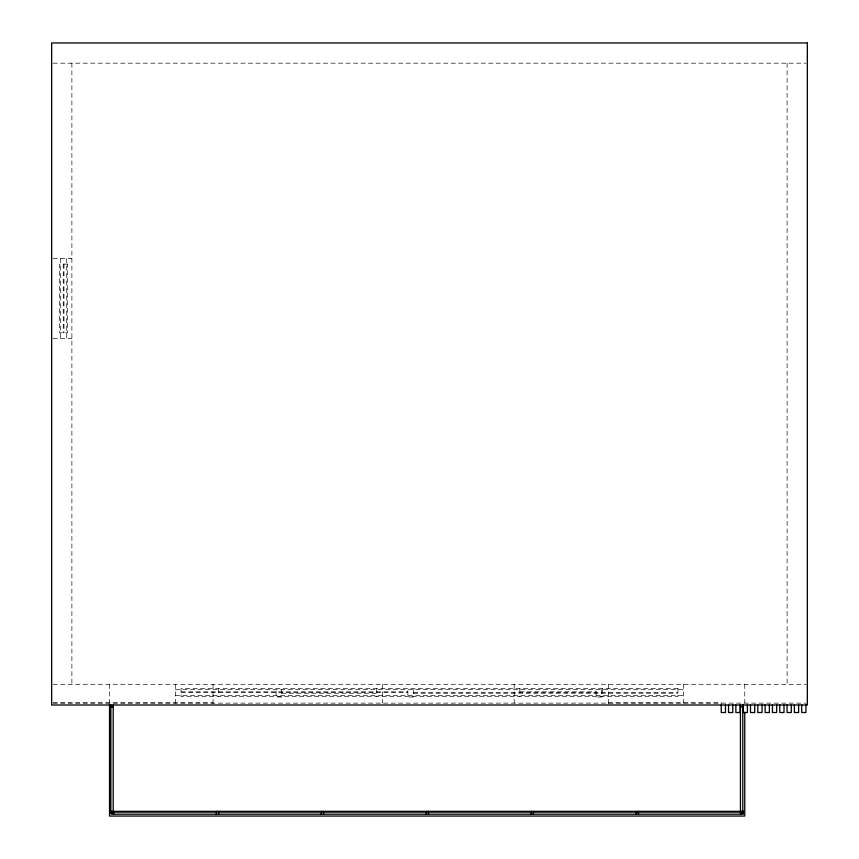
<?xml version="1.0" encoding="UTF-8"?>
<svg xmlns="http://www.w3.org/2000/svg" width="859" height="859" viewBox="0 0 859 859"><rect width="100%" height="100%" fill="white"/><g stroke="black" fill="none" stroke-linecap="round" stroke-linejoin="round"><path stroke-width="0.64" stroke-dasharray="4.29 3.22" d="M53.065 63.179L805.935 63.179M53.065 258.462L71.888 258.462M53.065 338.446L71.888 338.446M53.065 684.301L805.935 684.301M175.408 689.476L683.592 689.476M181.056 691.828L407.853 691.828M519.845 691.828L596.071 691.828M181.056 692.579L407.853 692.579M413.501 692.483L677.944 692.483M281.752 693.234L376.8 693.234M413.501 693.234L677.944 693.234M175.408 695.586L683.592 695.586M53.065 702.834L213.053 702.834M608.301 702.834L721.238 702.834L721.238 703.585M53.065 703.124L805.935 703.124M787.112 63.179L787.112 684.301M744.764 684.301L744.764 702.93M683.592 684.301L683.592 703.124M608.301 684.301L608.301 703.585M602.664 688.531L602.664 696.531M601.719 689.476L601.719 697.003L596.071 697.003L596.071 689.476M519.845 688.531L519.845 696.531M514.197 684.301L514.197 703.124M413.501 689.476L413.501 697.003L407.853 697.003L407.853 689.476M382.448 684.301L382.448 703.124M376.8 688.531L376.8 696.531M281.752 689.476L281.752 697.003L276.104 697.003L276.104 689.476M218.701 688.531L218.701 696.531M213.053 684.301L213.053 703.585M175.408 684.301L175.408 703.124M109.533 684.301L109.533 702.93M71.888 63.179L71.888 684.301M66.712 258.462L66.712 338.446M63.985 264.1L63.985 332.809M63.233 264.1L63.233 332.809M60.592 258.462L60.592 338.446M67.657 264.1L59.658 264.1L59.658 332.809L67.657 332.809L67.657 264.1M677.944 688.531L181.056 688.531L181.056 696.531L677.944 696.531L677.944 688.531"/><path stroke-width="1.29" d="M110.854 706.882L113.205 706.882M740.437 706.882L742.788 706.882M112.475 812.099L215.308 812.099M217.424 812.099L320.267 812.099M322.383 812.099L425.226 812.099M427.342 812.099L530.175 812.099M532.29 812.099L635.134 812.099M637.249 812.099L740.093 812.099M805.935 705.003L805.935 712.53L801.694 712.53L801.694 705.003M798.623 705.003L798.623 712.53L794.382 712.53L794.382 705.003M791.3 705.003L791.3 712.53L787.069 712.53L787.069 705.003M783.988 705.003L783.988 712.53L779.757 712.53L779.757 705.003M776.676 705.003L776.676 712.53L772.434 712.53L772.434 705.003M769.363 705.003L769.363 712.53L765.122 712.53L765.122 705.003M762.04 705.003L762.04 712.53L757.81 712.53L757.81 705.003M754.728 705.003L754.728 712.53L750.498 712.53L750.498 705.003M747.416 705.003L747.416 712.53L743.185 712.53L743.185 705.003M744.764 712.251L744.764 816.05L109.533 816.05L109.533 704.262M742.788 705.003L742.788 813.226L740.437 813.226L740.437 705.003M741.145 811.347L741.145 814.171M740.104 705.003L740.104 712.53L735.862 712.53L735.862 705.003M732.781 705.003L732.781 712.53L728.55 712.53L728.55 705.003M725.468 705.003L725.468 712.53L721.238 712.53L721.238 705.003M638.398 811.347L638.398 814.171M636.186 811.347L636.186 814.171M533.439 811.347L533.439 814.171M531.238 811.347L531.238 814.171M428.48 811.347L428.48 814.171M426.279 811.347L426.279 814.171M323.532 811.347L323.532 814.171M321.32 811.347L321.32 814.171M218.573 811.347L218.573 814.171M216.371 811.347L216.371 814.171M113.613 811.347L113.613 814.171M113.205 705.003L113.205 813.226L110.854 813.226L110.854 705.003M807.342 42.95L51.658 42.95L51.658 705.003L807.342 705.003L807.342 42.95M743.346 811.347L111.412 811.347L111.412 814.171L743.346 814.171L743.346 811.347"/></g></svg>
